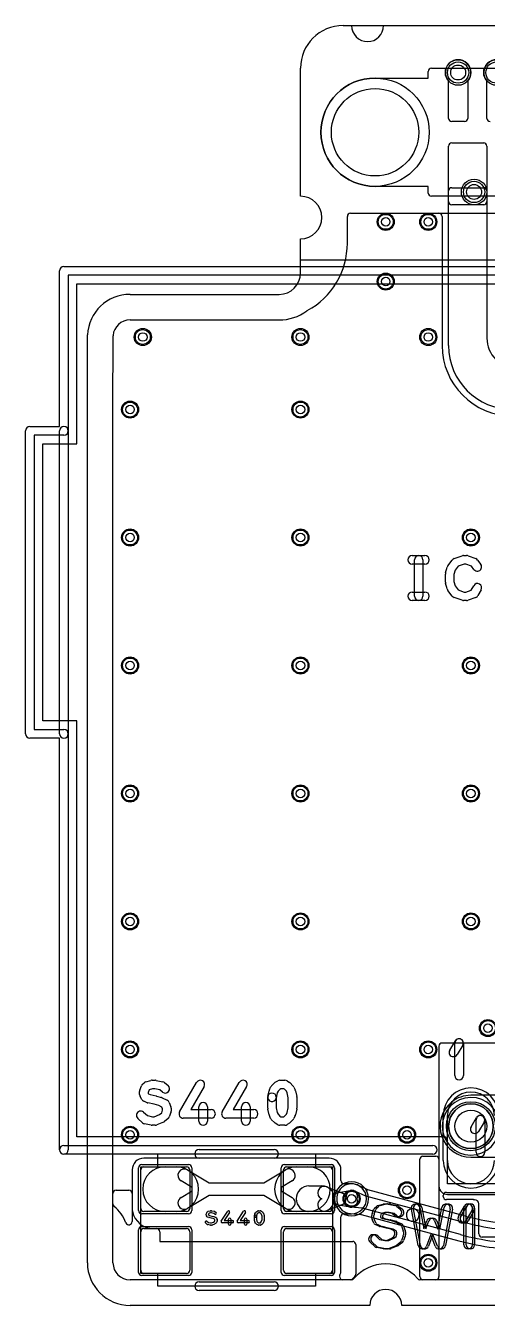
# Model space of a CAD drawing. Extents: x -1.5 to 30.7, y -0.5 to 30.
# Drawn here: x -1.45 to 9.39, y 0 to 30 of the extents above; entities that cross this region are included whole.
import ezdxf

# ---------------------------------------------------------------- set-up
doc = ezdxf.new("R2010")
doc.units = 0
for name, color, linetype in [('Hole', 1, 'CONTINUOUS'), ('L1', 3, 'CONTINUOUS'), ('L2', 3, 'CONTINUOUS'), ('L3', 3, 'CONTINUOUS'), ('L4', 3, 'CONTINUOUS'), ('MetalMask-A', 176, 'CONTINUOUS'), ('Outline', 7, 'CONTINUOUS'), ('PartsArea-A', 111, 'CONTINUOUS'), ('PartsArea-B', 111, 'CONTINUOUS'), ('PartsSilk-A', 221, 'CONTINUOUS'), ('Resist-A', 2, 'CONTINUOUS'), ('Resist-B', 2, 'CONTINUOUS'), ('Silk-A', 140, 'CONTINUOUS')]:
    doc.layers.add(name, color=color, linetype=linetype)

msp = doc.modelspace()

# ---------------------------------------------------------------- linework, layer by layer
at = {"layer": 'Hole'}
for centre, radius in [((8.7, 28.9), 0.175), ((6.75, 27.5), 1.025), ((9.075, 26.1), 0.175), ((7, 25.4), 0.1), ((8, 25.4), 0.1), ((7, 24), 0.1), ((1.3, 22.7), 0.1), ((5, 22.7), 0.1), ((8, 22.7), 0.1), ((1, 21), 0.1), ((5, 21), 0.1), ((1, 18), 0.1), ((5, 18), 0.1), ((9, 18), 0.1), ((1, 15), 0.1), ((5, 15), 0.1), ((9, 15), 0.1), ((1, 12), 0.1), ((5, 12), 0.1), ((9, 12), 0.1), ((1, 9), 0.1), ((5, 9), 0.1), ((9, 9), 0.1), ((9.4, 6.5), 0.1), ((1, 6), 0.1), ((5, 6), 0.1), ((8, 6), 0.1), ((9, 4.2), 0.375), ((1, 4), 0.1), ((5, 4), 0.1), ((7.5, 4), 0.1), ((7.5, 2.7), 0.1), ((6.2, 2.5), 0.1), ((8, 1), 0.1)]:
    msp.add_circle(centre, radius, dxfattribs=at)
at = {"layer": 'L1'}
for p, q in [((8.475, 27.825), (8.475, 28.70157)), ((8.925, 28.70157), (8.925, 27.825)), ((9.375, 27.825), (9.375, 28.70157)), ((8.85, 27.75), (8.55, 27.75)), ((8.475, 25.875), (8.475, 27.175)), ((8.55, 27.25), (9.3, 27.25)), ((9.375, 27.175), (9.375, 25.875)), ((8.475, 22.5), (8.475, 26.12503)), ((8.54997, 26.2), (9.30003, 26.2)), ((9.375, 26.12503), (9.375, 22.675)), ((9.3, 25.8), (8.55, 25.8)), ((6.1, 24.9), (6.1, 25.525)), ((6.175, 25.6), (8.24996, 25.6)), ((8.32496, 25.525), (8.32496, 22.5)), ((1, 23.1), (4.5, 23.1)), ((0.6, 20.99984), (0.60124, 22.72839)), ((0.6, 2.37929), (0.6, 20.99979)), ((8.24996, 6.075), (8.24996, 0.675)), ((21.675, 6.15004), (8.325, 6.15004)), ((8.45, 3.4), (8.45, 4.45)), ((5.675, 3.45004), (1.325, 3.45004)), ((7.8, 0.67497), (7.8, 3.42503)), ((7.87497, 3.5), (8.17499, 3.5)), ((8.24996, 3.42503), (8.24996, 2.8)), ((1.04996, 3.175), (1.04996, 1.96481)), ((1.25, 2.275), (1.25, 3.175)), ((1.325, 3.25), (2.325, 3.25)), ((1.825, 3.25), (2.08214, 3.25)), ((2.35, 3.17653), (2.85829, 2.875)), ((2.4, 3.175), (2.4, 2.275)), ((4.14171, 2.875), (4.65, 3.17653)), ((4.6, 2.275), (4.6, 3.175)), ((4.675, 3.25), (5.675, 3.25)), ((4.91786, 3.25), (5.175, 3.25)), ((5.75, 3.175), (5.75, 2.275)), ((5.95004, 2.92504), (5.95004, 3.175)), ((0.67497, 2.7), (0.97499, 2.7)), ((2.45489, 2.76549), (2.19694, 2.91851)), ((2.45489, 2.68451), (2.45489, 2.76549)), ((2.85829, 2.875), (4.14171, 2.875)), ((4.80306, 2.91851), (4.54511, 2.76549)), ((4.54511, 2.76549), (4.54511, 2.68451)), ((5.2, 2.8), (5.50001, 2.8)), ((5.60715, 2.78022), (5.97358, 2.64011)), ((6.2, 2.85004), (6.02504, 2.85004)), ((0.6, 1), (0.6, 2.62503)), ((1.04996, 2.62503), (1.04996, 2.275)), ((2.19694, 2.53149), (2.45489, 2.68451)), ((2.85829, 2.575), (2.35, 2.27347)), ((4.14171, 2.575), (2.85829, 2.575)), ((4.65, 2.27347), (4.14171, 2.575)), ((4.54511, 2.68451), (4.80306, 2.53149)), ((5.89323, 2.64759), (6.16428, 2.69678)), ((8.44996, 2.6), (21.55004, 2.6)), ((2.325, 2.2), (1.325, 2.2)), ((2.08214, 2.2), (1.825, 2.2)), ((5.675, 2.2), (4.675, 2.2)), ((5.175, 2.2), (4.91786, 2.2)), ((5.50001, 2.2), (5.2, 2.2)), ((5.97358, 2.35989), (5.60715, 2.21978)), ((6.16428, 2.30322), (5.89323, 2.35241)), ((6.02504, 2.14996), (6.2, 2.14996)), ((1.325, 1.8), (2.325, 1.8)), ((1.54996, 1.8), (1.62503, 1.8)), ((4.675, 1.8), (5.675, 1.8)), ((5.95004, 0.825), (5.95004, 2.07496)), ((1.25, 0.825), (1.25, 1.725)), ((1.7, 1.72503), (1.7, 1.5)), ((1.7, 1.5), (6.22503, 1.5)), ((2.4, 1.725), (2.4, 0.825)), ((4.6, 0.825), (4.6, 1.725)), ((5.75, 1.725), (5.75, 0.825)), ((6.3, 1.42503), (6.3, 0.73105)), ((6.16895, 0.6), (1, 0.6)), ((2.325, 0.75), (1.325, 0.75)), ((5.675, 0.75), (4.675, 0.75)), ((6.19571, 0.6), (5.99123, 0.6)), ((6.27804, 0.67804), (6.22196, 0.62196)), ((8.17496, 0.6), (7.80429, 0.6)), ((22.12503, 0.6), (7.87497, 0.6))]:
    msp.add_line(p, q, dxfattribs=at)
for centre, radius in [((8.7, 28.9), 0.3), ((9.6, 28.9), 0.3), ((9.075, 26.1), 0.3), ((7, 25.4), 0.2), ((8, 25.4), 0.2), ((7, 24), 0.2), ((1.3, 22.7), 0.2), ((5, 22.7), 0.2), ((8, 22.7), 0.2), ((1, 21), 0.2), ((5, 21), 0.2), ((1, 18), 0.2), ((5, 18), 0.2), ((9, 18), 0.2), ((1, 15), 0.2), ((5, 15), 0.2), ((9, 15), 0.2), ((1, 12), 0.2), ((5, 12), 0.2), ((9, 12), 0.2), ((1, 9), 0.2), ((5, 9), 0.2), ((9, 9), 0.2), ((9.4, 6.5), 0.2), ((1, 6), 0.2), ((5, 6), 0.2), ((8, 6), 0.2), ((9, 4.2), 0.525), ((1, 4), 0.2), ((5, 4), 0.2), ((7.5, 4), 0.2), ((6.2, 2.5), 0.2), ((7.5, 2.7), 0.2), ((8, 1), 0.2)]:
    msp.add_circle(centre, radius, dxfattribs=at)
for centre, radius, start, end in [((8.7, 28.9), 0.3, -41.409429, -138.590571), ((9.6, 28.9), 0.3, -41.409429, -138.590571), ((8.55, 27.825), 0.075, 180, -90), ((8.85, 27.825), 0.075, -90, 0), ((9.45, 27.825), 0.075, 180, -90), ((8.55, 27.175), 0.075, 90, 180), ((9.3, 27.175), 0.075, 0, 90), ((8.54997, 26.12503), 0.07497, 90, 180), ((9.30003, 26.12503), 0.07497, 0, 90), ((8.55, 25.875), 0.075, 180, -90), ((9.3, 25.875), 0.075, -90, 0), ((6.175, 25.525), 0.075, 90, 180), ((8.24996, 25.525), 0.075, 0, 90), ((4.3, 24.89999), 1.8, -61.483205, 0.000318), ((4.50001, 24.20001), 1.10001, -90.000521, -53.795054), ((5.19406, 23.25188), 0.075, 117.566062, 126.203733), ((1.00001, 22.7), 0.4, 90.001432, 174.9975), ((0.67624, 22.72834), 0.075, 174.997167, 179.961803), ((9.975, 22.5), 1.65004, 180, -90), ((9.975, 22.5), 1.5, 180, -90), ((10.075, 22.675), 0.7, 180, -90), ((0.675, 20.99979), 0.075, 179.961803, 180), ((8.325, 6.075), 0.07504, 90, 180), ((9, 4.45), 0.55, 0, 180), ((1.325, 3.175), 0.27504, 90, 180), ((5.675, 3.175), 0.27504, 0, 90), ((7.87497, 3.42503), 0.07497, 90, 180), ((8.17499, 3.42503), 0.07497, 0, 90), ((9, 3.4), 0.55, 180, 0), ((1.325, 3.175), 0.075, 90, 180), ((1.825, 2.725), 0.525, 90, -90), ((2.08214, 2.725), 0.525, -90, 90), ((2.27347, 3.04752), 0.15, 59.323165, -120.677584), ((2.325, 3.175), 0.075, 0, 90), ((4.91786, 2.725), 0.525, 90, -90), ((4.675, 3.175), 0.075, 90, 180), ((4.72653, 3.04752), 0.15, -59.323165, 120.677584), ((5.175, 2.725), 0.525, -90, 90), ((5.675, 3.175), 0.075, 0, 90), ((0.67497, 2.62503), 0.07497, 90, 180), ((0.97499, 2.62503), 0.07497, 0, 90), ((5.2, 2.5), 0.3, 90, -90), ((5.55358, 2.64011), 0.15, 69.076023, -110.925104), ((5.50001, 2.5), 0.3, -90, 90), ((6.02504, 2.92504), 0.075, 180, -90), ((6.2, 2.5), 0.35004, -90, 90), ((8.44996, 2.8), 0.2, 180, -90), ((2.27347, 2.40248), 0.15, 120.676835, -59.322416), ((4.72653, 2.40248), 0.15, -120.676835, 59.322416), ((5.55358, 2.35989), 0.15, 110.923977, -69.074896), ((5.92001, 2.5), 0.15, 100.284348, -100.284348), ((5.92001, 2.5), 0.15, -69.076023, 69.076023), ((6.19106, 2.54919), 0.15, -19.142775, 100.286057), ((6.19106, 2.45081), 0.15, -100.284348, 19.142775), ((0.675, 2.37928), 0.075, 179.992361, -130.002181), ((0, 1.575), 0.975, 21.792789, 49.994363), ((1.325, 2.275), 0.27504, 180, -165.522679), ((0.9861, 2.1875), 0.07497, 11.284452, 14.475546), ((1.54996, 2.3), 0.5, -168.71681, -90), ((1.325, 2.275), 0.075, 180, -90), ((2.325, 2.275), 0.075, -90, 0), ((4.675, 2.275), 0.075, 180, -90), ((5.675, 2.275), 0.075, -90, 0), ((6.02504, 2.07496), 0.075, 90, 180), ((0.97496, 1.96481), 0.075, -158.20994, 0), ((1.325, 1.725), 0.075, 90, 180), ((1.62503, 1.72503), 0.07497, 0, 90), ((2.325, 1.725), 0.075, 0, 90), ((4.675, 1.725), 0.075, 90, 180), ((5.675, 1.725), 0.075, 0, 90), ((6.22503, 1.42503), 0.07497, 0, 90), ((1, 1), 0.4, 180, -90), ((7, 0), 0.97501, 40.005259, 139.994741), ((1.325, 0.825), 0.075, 180, -90), ((2.325, 0.825), 0.075, -90, 0), ((4.675, 0.825), 0.075, 180, -90), ((5.675, 0.825), 0.075, -90, 0), ((5.99123, 0.675), 0.075, 174.237716, -90), ((5.99125, 0.67516), 0.075, 154.617124, 174.360858), ((5.675, 0.8252), 0.27504, -25.380857, -0.041664), ((6.16895, 0.67497), 0.07497, -90, -45), ((6.19571, 0.675), 0.075, -90, -40.002181), ((6.22503, 0.73105), 0.07497, -45, 0), ((7.80429, 0.675), 0.075, -139.997819, -90), ((7.87497, 0.67497), 0.07497, 180, -90), ((8.17496, 0.675), 0.075, -90, 0)]:
    msp.add_arc(centre, radius, start, end, dxfattribs=at)
at = {"layer": 'L2'}
for p, q in [((6.1, 24.9), (6.1, 25.525)), ((6.175, 25.6), (18.29996, 25.6)), ((1, 23.1), (4.5, 23.1)), ((0.6, 20.99984), (0.60124, 22.72839)), ((0.6, 1), (0.6, 20.99979)), ((6.19571, 0.6), (1, 0.6)), ((22.19571, 0.6), (7.80429, 0.6))]:
    msp.add_line(p, q, dxfattribs=at)
for centre in [(7, 25.4), (8, 25.4), (7, 24), (1.3, 22.7), (5, 22.7), (8, 22.7), (1, 21), (5, 21), (1, 18), (5, 18), (9, 18), (1, 15), (5, 15), (9, 15), (1, 12), (5, 12), (9, 12), (1, 9), (5, 9), (9, 9), (9.4, 6.5), (1, 6), (5, 6), (8, 6), (1, 4), (5, 4), (7.5, 4), (7.5, 2.7), (8, 1)]:
    msp.add_circle(centre, 0.2, dxfattribs=at)
for centre, radius, start, end in [((6.175, 25.525), 0.075, 90, 180), ((4.3, 24.89999), 1.8, -61.483205, 0.000318), ((4.50001, 24.20001), 1.10001, -90.000521, -53.795054), ((5.19406, 23.25188), 0.075, 117.566062, 126.203733), ((1.00001, 22.7), 0.4, 90.001432, 174.9975), ((0.67624, 22.72834), 0.075, 174.997167, 179.961803), ((0.675, 20.99979), 0.075, 179.961803, 180), ((9, 4.2), 0.67504, 0.59246, -0.59246), ((6.2, 2.5), 0.40004, 90, -90), ((6.2, 2.5), 0.40004, -90, 90), ((1, 1), 0.4, 180, -90), ((7, 0), 0.97501, 40.005259, 139.994741), ((6.19571, 0.675), 0.075, -90, -40.002181), ((7.80429, 0.675), 0.075, -139.997819, -90)]:
    msp.add_arc(centre, radius, start, end, dxfattribs=at)
at = {"layer": 'L3'}
for p, q in [((6.1, 24.9), (6.1, 25.525)), ((6.175, 25.6), (22.79755, 25.6)), ((1, 23.1), (4.5, 23.1)), ((0.6, 20.99984), (0.60124, 22.72839)), ((0.6, 1), (0.6, 20.99979)), ((6.19571, 0.6), (1, 0.6)), ((22.19571, 0.6), (7.80429, 0.6))]:
    msp.add_line(p, q, dxfattribs=at)
for centre in [(7, 25.4), (8, 25.4), (7, 24), (1.3, 22.7), (5, 22.7), (8, 22.7), (1, 21), (5, 21), (1, 18), (5, 18), (9, 18), (1, 15), (5, 15), (9, 15), (1, 12), (5, 12), (9, 12), (1, 9), (5, 9), (9, 9), (9.4, 6.5), (1, 6), (5, 6), (8, 6), (1, 4), (5, 4), (7.5, 4), (7.5, 2.7), (8, 1)]:
    msp.add_circle(centre, 0.2, dxfattribs=at)
for centre, radius, start, end in [((6.175, 25.525), 0.075, 90, 180), ((4.3, 24.89999), 1.8, -61.483205, 0.000318), ((4.50001, 24.20001), 1.10001, -90.000521, -53.795054), ((5.19406, 23.25188), 0.075, 117.566062, 126.203733), ((1.00001, 22.7), 0.4, 90.001432, 174.9975), ((0.67624, 22.72834), 0.075, 174.997167, 179.961803), ((0.675, 20.99979), 0.075, 179.961803, 180), ((9, 4.2), 0.67504, 0.59246, -0.59246), ((6.2, 2.5), 0.40004, 90, -90), ((6.2, 2.5), 0.40004, -90, 90), ((1, 1), 0.4, 180, -90), ((7, 0), 0.97501, 40.005259, 139.994741), ((6.19571, 0.675), 0.075, -90, -40.002181), ((7.80429, 0.675), 0.075, -139.997819, -90)]:
    msp.add_arc(centre, radius, start, end, dxfattribs=at)
at = {"layer": 'L4'}
for p, q in [((8.475, 27.825), (8.475, 28.70157)), ((8.925, 28.70157), (8.925, 27.825)), ((9.375, 27.825), (9.375, 28.70157)), ((8.85, 27.75), (8.55, 27.75)), ((8.475, 25.875), (8.475, 27.175)), ((8.55, 27.25), (9.3, 27.25)), ((9.375, 27.175), (9.375, 25.875)), ((9.3, 25.8), (8.55, 25.8)), ((6.1, 24.9), (6.1, 25.525)), ((6.175, 25.6), (17.17323, 25.6)), ((1, 23.1), (4.5, 23.1)), ((0.6, 20.99982), (0.60124, 22.72839)), ((0.6, 1), (0.6, 20.99976)), ((9.59996, 4.92504), (9, 4.92504)), ((9, 3.47496), (21, 3.47496)), ((6.5681, 2.71325), (6.34953, 2.81652)), ((8.87352, 2.09426), (6.58073, 2.70861)), ((6.28544, 2.68084), (6.52234, 2.56892)), ((6.52234, 2.56892), (7.67197, 2.26087)), ((6.17123, 2.15114), (6.41215, 2.13127)), ((6.44466, 2.27915), (6.18356, 2.30068)), ((6.42539, 2.12897), (8.71821, 1.51463)), ((7.59433, 1.97109), (6.44466, 2.27915)), ((7.67197, 2.26087), (8.8347, 1.94933)), ((8.75706, 1.65955), (7.59433, 1.97109)), ((6.19571, 0.6), (1, 0.6)), ((22.19571, 0.6), (7.80429, 0.6))]:
    msp.add_line(p, q, dxfattribs=at)
for centre, radius in [((8.7, 28.9), 0.3), ((9.6, 28.9), 0.3), ((9.075, 26.1), 0.3), ((7, 25.4), 0.2), ((8, 25.4), 0.2), ((7, 24), 0.2), ((1.3, 22.7), 0.2), ((5, 22.7), 0.2), ((8, 22.7), 0.2), ((1, 21), 0.2), ((5, 21), 0.2), ((1, 18), 0.2), ((5, 18), 0.2), ((9, 18), 0.2), ((1, 15), 0.2), ((5, 15), 0.2), ((9, 15), 0.2), ((1, 12), 0.2), ((5, 12), 0.2), ((9, 12), 0.2), ((1, 9), 0.2), ((5, 9), 0.2), ((9, 9), 0.2), ((9.4, 6.5), 0.2), ((1, 6), 0.2), ((5, 6), 0.2), ((8, 6), 0.2), ((9, 4.2), 0.525), ((1, 4), 0.2), ((5, 4), 0.2), ((7.5, 4), 0.2), ((6.2, 2.5), 0.2), ((7.5, 2.7), 0.2), ((8, 1), 0.2)]:
    msp.add_circle(centre, radius, dxfattribs=at)
for centre, radius, start, end in [((8.7, 28.9), 0.3, -41.409429, -138.590571), ((9.6, 28.9), 0.3, -41.409429, -138.590571), ((8.55, 27.825), 0.075, 180, -90), ((8.85, 27.825), 0.075, -90, 0), ((9.45, 27.825), 0.075, 180, -90), ((8.55, 27.175), 0.075, 90, 180), ((9.3, 27.175), 0.075, 0, 90), ((8.55, 25.875), 0.075, 180, -90), ((9.3, 25.875), 0.075, -90, 0), ((6.175, 25.525), 0.075, 90, 180), ((4.3, 24.89999), 1.8, -61.483205, 0.000318), ((1, 22.7), 0.4, 90, 174.9975), ((4.50001, 24.20001), 1.10001, -90.000521, -53.795054), ((5.19404, 23.25191), 0.07497, 117.563123, 126.204942), ((0.67624, 22.72834), 0.075, 174.997833, 179.961803), ((0.675, 20.99976), 0.075, 179.954163, 180), ((9, 4.2), 0.72504, 90, 128.58181), ((9, 4.2), 0.72504, 128.66277, -90), ((8.50065, 4.82503), 0.07497, -51.771087, -50.988073), ((6.19998, 2.50001), 0.35005, 66.262371, -95.674273), ((6.37107, 2.88907), 0.07497, -113.737463, -113.528732), ((6.22137, 2.54522), 0.30005, 64.864633, 66.473948), ((6.38156, 2.8843), 0.07497, -115.895116, -115.293464), ((6.60013, 2.78103), 0.07497, -115.293464, -104.996397), ((6.19589, 2.45017), 0.15, 145.852271, -94.7139), ((6.22136, 2.54521), 0.15, 64.711053, -175.855873), ((6.15796, 2.07707), 0.07498, 84.198169, 84.328187), ((6.19588, 2.4502), 0.30007, -95.803121, -94.711949), ((6.40599, 2.05655), 0.07497, 75.003603, 85.28713), ((7.63315, 2.11598), 0.15, 75.001165, -104.999422), ((7.63315, 2.11598), 0.15, -104.998835, 74.999679), ((10.34876, 7.6), 5.85, -104.999671, -90), ((10.34877, 7.6), 5.69996, -104.999917, -90), ((10.34877, 7.6), 6.30004, -104.999912, -90), ((10.34876, 7.6), 6.15, -104.999651, -90), ((1, 1), 0.4, 180, -90), ((7, 0), 0.975, 40.004809, 139.995191), ((6.19571, 0.675), 0.075, -90, -40.008032), ((7.80429, 0.675), 0.075, -139.991968, -90)]:
    msp.add_arc(centre, radius, start, end, dxfattribs=at)
at = {"layer": 'MetalMask-A'}
for p, q in [((8.45, 3.4), (8.45, 4.45)), ((1.25, 2.275), (1.25, 3.175)), ((1.325, 3.25), (2.325, 3.25)), ((2.4, 3.175), (2.4, 2.275)), ((4.6, 2.275), (4.6, 3.175)), ((4.675, 3.25), (5.675, 3.25)), ((5.75, 3.175), (5.75, 2.275)), ((2.325, 2.2), (1.325, 2.2)), ((5.675, 2.2), (4.675, 2.2)), ((1.325, 1.8), (2.325, 1.8)), ((4.675, 1.8), (5.675, 1.8)), ((1.25, 0.825), (1.25, 1.725)), ((2.4, 1.725), (2.4, 0.825)), ((4.6, 0.825), (4.6, 1.725)), ((5.75, 1.725), (5.75, 0.825)), ((2.325, 0.75), (1.325, 0.75)), ((5.675, 0.75), (4.675, 0.75))]:
    msp.add_line(p, q, dxfattribs=at)
for centre, radius, start, end in [((9, 4.45), 0.55, 0, 180), ((9, 3.4), 0.55, 180, 0), ((1.325, 3.175), 0.075, 90, 180), ((2.325, 3.175), 0.075, 0, 90), ((4.675, 3.175), 0.075, 90, 180), ((5.675, 3.175), 0.075, 0, 90), ((1.325, 2.275), 0.075, 180, -90), ((2.325, 2.275), 0.075, -90, 0), ((4.675, 2.275), 0.075, 180, -90), ((5.675, 2.275), 0.075, -90, 0), ((1.325, 1.725), 0.075, 90, 180), ((2.325, 1.725), 0.075, 0, 90), ((4.675, 1.725), 0.075, 90, 180), ((5.675, 1.725), 0.075, 0, 90), ((1.325, 0.825), 0.075, 180, -90), ((2.325, 0.825), 0.075, -90, 0), ((4.675, 0.825), 0.075, 180, -90), ((5.675, 0.825), 0.075, -90, 0)]:
    msp.add_arc(centre, radius, start, end, dxfattribs=at)
at = {"layer": 'Outline'}
for p, q in [((6, 30), (6.2, 30)), ((6.95, 30), (9.95, 30)), ((5, 26), (5, 29)), ((5, 24.2), (5, 25)), ((1, 23.7), (4.5, 23.7)), ((0, 21), (0.00125, 22.74994)), ((0, 1), (0, 21)), ((6.625, 0), (1, 0)), ((22.625, 0), (7.375, 0))]:
    msp.add_line(p, q, dxfattribs=at)
for centre, radius, start, end in [((6, 29), 1, 90, 180), ((6.575, 30), 0.375, 180, 0), ((5, 25.5), 0.5, -90, 90), ((4.5, 24.2), 0.5, -90, 0), ((1, 22.7), 1, 90, 177.137452), ((1, 1), 1, 180, -90), ((7, 0), 0.375, 0, 180)]:
    msp.add_arc(centre, radius, start, end, dxfattribs=at)
at = {"layer": 'PartsArea-A'}
for p, q in [((6, 30), (24, 30)), ((5, 26), (5, 29)), ((5, 24.5), (5, 25)), ((25, 24.5), (5, 24.5)), ((-0.25, 20.2), (-0.25, 23.95)), ((-0.25, 23.95), (30.25, 23.95)), ((-1.05, 13.7), (-1.05, 20.2)), ((-1.05, 20.2), (-0.25, 20.2)), ((-0.25, 13.7), (-1.05, 13.7)), ((-0.25, 3.95), (-0.25, 13.7)), ((8.4, 3.95), (-0.25, 3.95)), ((8.45, 2.85), (8.45, 3.85359)), ((1.65, 3.25), (1.65, 3.55)), ((1.65, 3.55), (5.35, 3.55)), ((5.35, 3.55), (5.35, 3.25)), ((1.25, 0.75), (1.25, 3.25)), ((1.25, 3.25), (1.65, 3.25)), ((5.35, 3.25), (5.75, 3.25)), ((5.75, 3.25), (5.75, 0.75)), ((21.55, 2.85), (8.45, 2.85)), ((1.65, 0.75), (1.25, 0.75)), ((1.65, 0.45), (1.65, 0.75)), ((5.75, 0.75), (5.35, 0.75)), ((5.35, 0.75), (5.35, 0.45)), ((5.35, 0.45), (1.65, 0.45))]:
    msp.add_line(p, q, dxfattribs=at)
for centre, radius, start, end in [((6, 29), 1, 90, 180), ((5, 25.5), 0.5, -90, 90), ((9, 4.2), 0.65, -157.380135, -147.795785)]:
    msp.add_arc(centre, radius, start, end, dxfattribs=at)
at = {"layer": 'PartsArea-B'}
for p, q in [((6, 30), (24, 30)), ((5, 26), (5, 29)), ((5, 24.5), (5, 25)), ((25, 24.5), (5, 24.5))]:
    msp.add_line(p, q, dxfattribs=at)
for centre, radius, start, end in [((6, 29), 1, 90, 180), ((5, 25.5), 0.5, -90, 90), ((9, 4.2), 0.525, 0, 180), ((9, 4.2), 0.525, 180, 0)]:
    msp.add_arc(centre, radius, start, end, dxfattribs=at)
at = {"layer": 'PartsSilk-A'}
for p, q in [((-0.55, 24.3516), (30.55, 24.3516)), ((-0.6516, 20.6016), (-0.6516, 24.25)), ((30.4484, 24.1484), (-0.4484, 24.1484)), ((-0.4484, 24.1484), (-0.4484, 20.5)), ((-1.4516, 13.4), (-1.4516, 20.5)), ((-1.35, 20.6016), (-0.6516, 20.6016)), ((-0.6516, 13.4), (-0.6516, 20.5)), ((-0.4484, 20.5), (-0.4484, 13.4)), ((-0.55, 20.3984), (-1.2484, 20.3984)), ((-1.2484, 20.3984), (-1.2484, 13.5016)), ((-1.2484, 13.5016), (-0.55, 13.5016)), ((-0.6516, 13.2984), (-1.35, 13.2984)), ((-0.6516, 3.65), (-0.6516, 13.2984)), ((-0.4484, 13.4), (-0.4484, 3.65)), ((9.00298, 4.18487), (9.13439, 4.40222)), ((9.11973, 3.58892), (9.11973, 4.34965)), ((9.30827, 4.29708), (9.17686, 4.07973)), ((9.32293, 4.34965), (9.32293, 3.58892)), ((-0.55, 3.7516), (8.1037, 3.7516)), ((2.61915, 3.6516), (4.38085, 3.6516)), ((8.1037, 3.5484), (-0.55, 3.5484)), ((4.38085, 3.4484), (2.61915, 3.4484)), ((2.79028, 2.11481), (2.79028, 2.13704)), ((2.7922, 2.14666), (2.80609, 2.17999)), ((2.80797, 2.07934), (2.79408, 2.10156)), ((2.81355, 2.18989), (2.82744, 2.201)), ((2.837, 2.20573), (2.88144, 2.21684)), ((2.84978, 2.15484), (2.84028, 2.13204)), ((2.84028, 2.13204), (2.84028, 2.12198)), ((2.84028, 2.12198), (2.84581, 2.11314)), ((2.84581, 2.11314), (2.86648, 2.10562)), ((2.85442, 2.15855), (2.84978, 2.15484)), ((2.89058, 2.16759), (2.85442, 2.15855)), ((2.86648, 2.10562), (2.92018, 2.09488)), ((2.8875, 2.21759), (2.91528, 2.21759)), ((2.91292, 2.16759), (2.89058, 2.16759)), ((2.96343, 2.15797), (2.91292, 2.16759)), ((2.91996, 2.21715), (2.97829, 2.20604)), ((2.98947, 2.13904), (2.96343, 2.15797)), ((2.98831, 2.2017), (3.01887, 2.17948)), ((3.14157, 1.97663), (3.29157, 2.20626)), ((3.33343, 2.17892), (3.20869, 1.98796)), ((3.51657, 1.97663), (3.66657, 2.20626)), ((3.70843, 2.17892), (3.58369, 1.98796)), ((3.91881, 2.09865), (3.92992, 2.1431)), ((3.93181, 2.14822), (3.94292, 2.17044)), ((3.94867, 2.17795), (3.97367, 2.20017)), ((3.97776, 2.12831), (3.96731, 2.08653)), ((3.98549, 2.14377), (3.97776, 2.12831)), ((3.9791, 2.20384), (4.00132, 2.21495)), ((4.00442, 2.1606), (3.98549, 2.14377)), ((4.0184, 2.16759), (4.00442, 2.1606)), ((4.0125, 2.21759), (4.05694, 2.21759)), ((4.0503, 2.16759), (4.0184, 2.16759)), ((4.06173, 2.16106), (4.0503, 2.16759)), ((4.08118, 2.14377), (4.06173, 2.16106)), ((4.06934, 2.2143), (4.08879, 2.20319)), ((4.08891, 2.12831), (4.08118, 2.14377)), ((4.09861, 2.08951), (4.08891, 2.12831)), ((4.093, 2.20017), (4.118, 2.17795)), ((4.12375, 2.17044), (4.13486, 2.14822)), ((4.13675, 2.1431), (4.14786, 2.09865)), ((6.72407, 2.04444), (6.72407, 2.11111)), ((6.7303, 2.14584), (6.76734, 2.24584)), ((6.79422, 2.28545), (6.83126, 2.31878)), ((6.87107, 2.3407), (6.98959, 2.37404)), ((6.94632, 2.15326), (6.92407, 2.09319)), ((6.94769, 2.1545), (6.94632, 2.15326)), ((7.03047, 2.17778), (6.94769, 2.1545)), ((7.01667, 2.37778), (7.09074, 2.37778)), ((7.08014, 2.17778), (7.03047, 2.17778)), ((7.2017, 2.15173), (7.08014, 2.17778)), ((7.1117, 2.37556), (7.26726, 2.34222)), ((7.26446, 2.10038), (7.2017, 2.15173)), ((7.30962, 2.32184), (7.3911, 2.25518)), ((7.81473, 1.40351), (7.65177, 2.25907)), ((7.84823, 2.29649), (7.94379, 1.79481)), ((8.27314, 1.78647), (8.37029, 2.29649)), ((8.56675, 2.25907), (8.40379, 1.40351)), ((8.75964, 2.08323), (8.90038, 2.32768)), ((8.88704, 1.42222), (8.88704, 2.27778)), ((9.0737, 2.22788), (8.93296, 1.98343)), ((9.08704, 2.27778), (9.08704, 1.42222)), ((2.81355, 1.899), (2.77188, 1.93233)), ((2.80312, 1.97137), (2.83994, 1.94192)), ((2.85118, 2.05799), (2.82063, 2.0691)), ((2.88282, 1.88285), (2.82449, 1.89396)), ((2.83994, 1.94192), (2.88986, 1.93241)), ((2.90979, 2.04597), (2.85482, 2.05697)), ((2.91528, 1.88241), (2.8875, 1.88241)), ((2.88986, 1.93241), (2.91068, 1.93241)), ((2.95184, 2.03546), (2.90979, 2.04597)), ((2.91068, 1.93241), (2.9616, 1.95181)), ((2.92134, 2.09462), (2.96578, 2.08351)), ((2.98251, 1.90627), (2.92418, 1.88405)), ((2.98505, 2.02162), (2.95184, 2.03546)), ((2.9616, 1.95181), (2.98379, 1.96794)), ((2.96934, 2.08234), (3.01379, 2.06382)), ((2.98379, 1.96794), (2.99306, 1.99019)), ((2.99306, 2.00241), (2.98505, 2.02162)), ((3.01887, 1.93163), (2.98831, 1.90941)), ((2.99306, 1.99019), (2.99306, 2.00241)), ((3.02725, 2.05036), (3.04114, 2.01703)), ((3.04114, 1.97558), (3.02725, 1.94224)), ((3.04306, 2.00741), (3.04306, 1.98519)), ((3.40694, 1.93796), (3.1625, 1.93796)), ((3.20869, 1.98796), (3.40694, 1.98796)), ((3.3125, 1.90741), (3.3125, 2.01852)), ((3.3625, 2.01852), (3.3625, 1.90741)), ((3.78194, 1.93796), (3.5375, 1.93796)), ((3.58369, 1.98796), (3.78194, 1.98796)), ((3.6875, 1.90741), (3.6875, 2.01852)), ((3.7375, 2.01852), (3.7375, 1.90741)), ((3.91806, 2.00741), (3.91806, 2.09259)), ((3.92992, 1.9569), (3.91881, 2.00135)), ((3.94292, 1.92956), (3.93181, 1.95178)), ((3.97367, 1.89983), (3.94867, 1.92205)), ((3.96806, 2.09259), (3.96806, 2.01049)), ((3.96806, 2.01049), (3.97776, 1.97169)), ((3.97776, 1.97169), (3.98549, 1.95623)), ((4.00132, 1.88505), (3.9791, 1.89616)), ((3.98549, 1.95623), (4.00442, 1.9394)), ((4.00442, 1.9394), (4.0184, 1.93241)), ((4.05694, 1.88241), (4.0125, 1.88241)), ((4.0184, 1.93241), (4.0503, 1.93241)), ((4.0503, 1.93241), (4.06173, 1.93894)), ((4.06173, 1.93894), (4.08118, 1.95623)), ((4.08879, 1.89681), (4.06934, 1.8857)), ((4.08118, 1.95623), (4.08891, 1.97169)), ((4.08891, 1.97169), (4.09861, 2.01049)), ((4.118, 1.92205), (4.093, 1.89983)), ((4.09861, 2.01049), (4.09861, 2.08951)), ((4.13486, 1.95178), (4.12375, 1.92956)), ((4.14786, 2.00135), (4.13675, 1.9569)), ((4.14861, 2.09259), (4.14861, 2.00741)), ((6.7737, 1.92921), (6.73666, 1.99587)), ((6.90472, 1.85189), (6.82324, 1.88523)), ((7.06621, 1.81413), (6.92064, 1.84688)), ((6.92407, 2.09319), (6.92407, 2.07036)), ((6.92407, 2.07036), (6.93147, 2.05704)), ((6.93147, 2.05704), (6.97271, 2.04016)), ((6.97271, 2.04016), (7.11269, 2.00867)), ((7.17427, 1.78374), (7.06621, 1.81413)), ((7.11781, 2.00738), (7.23633, 1.97405)), ((7.25171, 1.96832), (7.37023, 1.91276)), ((7.42156, 1.85695), (7.45859, 1.75695)), ((7.94379, 1.79481), (8.01174, 1.97904)), ((8.19895, 1.9802), (8.27314, 1.78647)), ((6.8169, 1.62989), (6.90817, 1.54775)), ((6.90817, 1.54775), (7.02727, 1.52222)), ((7.02727, 1.52222), (7.07021, 1.52222)), ((7.07021, 1.52222), (7.19391, 1.57524)), ((7.24823, 1.74907), (7.17427, 1.78374)), ((7.19391, 1.57524), (7.24343, 1.61575)), ((7.24343, 1.61575), (7.26481, 1.67348)), ((7.26481, 1.7043), (7.24823, 1.74907)), ((7.26481, 1.67348), (7.26481, 1.7043)), ((7.45859, 1.62083), (7.42156, 1.52083)), ((7.46481, 1.72222), (7.46481, 1.65556)), ((8.10732, 1.66023), (8.00678, 1.38762)), ((8.21217, 1.38646), (8.10732, 1.66023)), ((6.79421, 1.38123), (6.6831, 1.48123)), ((6.99571, 1.32444), (6.84015, 1.35778)), ((7.09074, 1.32222), (7.01667, 1.32222)), ((7.28569, 1.39698), (7.13013, 1.33031)), ((7.39111, 1.47817), (7.30963, 1.4115)), ((2.61915, 0.5516), (4.38085, 0.5516)), ((4.38085, 0.3484), (2.61915, 0.3484))]:
    msp.add_line(p, q, dxfattribs=at)
for centre, radius, start, end in [((-0.55, 24.25), 0.1016, 90, 180), ((-1.35, 20.5), 0.1016, 90, 180), ((-0.55, 20.5), 0.1016, 0, 180), ((-0.55, 20.5), 0.1016, -90, 0), ((-0.55, 13.4), 0.1016, 0, 90), ((-1.35, 13.4), 0.1016, 180, -90), ((-0.55, 13.4), 0.1016, 180, 0), ((9.22133, 4.34965), 0.1016, 0, 180), ((9.22133, 4.34965), 0.1016, -31.16009, 148.842805), ((9.08992, 4.1323), 0.1016, 148.83991, -31.157195), ((-0.55, 3.65), 0.1016, 90, -90), ((-0.55, 3.65), 0.1016, 180, 0), ((2.61915, 3.55), 0.1016, 90, -90), ((4.38085, 3.55), 0.1016, -90, 90), ((8.1037, 3.65), 0.1016, -90, 90), ((9.22133, 3.58892), 0.1016, 180, 0), ((2.81528, 2.13704), 0.025, 157.373085, 180), ((2.81528, 2.11481), 0.025, 180, -147.994617), ((2.82917, 2.17037), 0.025, 128.666967, 157.373085), ((2.84306, 2.18148), 0.025, 104.030684, 128.666967), ((2.8875, 2.19259), 0.025, 90, 104.030684), ((2.91528, 2.19259), 0.025, 79.211414, 90), ((2.97361, 2.18148), 0.025, 53.982737, 79.211414), ((3.00417, 2.15926), 0.025, -126.017263, 53.979316), ((3.3125, 2.19259), 0.025, -33.149737, 146.846436), ((3.6875, 2.19259), 0.025, -33.149737, 146.846436), ((3.94306, 2.09259), 0.025, 0, 180), ((3.95417, 2.13704), 0.025, 153.434949, 165.969316), ((3.96528, 2.15926), 0.025, 131.627831, 153.434949), ((3.99028, 2.18148), 0.025, 116.565051, 131.62783), ((4.0125, 2.19259), 0.025, 90, 116.565051), ((4.05694, 2.19259), 0.025, 60.266489, 90), ((4.07639, 2.18148), 0.025, 48.372169, 60.266489), ((4.10139, 2.15926), 0.025, 26.565051, 48.37217), ((4.1125, 2.13704), 0.025, 14.030684, 26.565051), ((6.82407, 2.11111), 0.1, 159.676664, 180), ((6.86111, 2.21111), 0.1, 131.980399, 159.676664), ((6.89815, 2.24444), 0.1, 105.71243, 131.980399), ((7.01667, 2.27778), 0.1, 90, 105.71243), ((7.09074, 2.27778), 0.1, 77.901241, 90), ((7.32778, 2.17778), 0.1, -129.286182, 50.712891), ((7.2463, 2.24444), 0.1, 50.713818, 77.901241), ((7.75, 2.27778), 0.1, 10.78403, -169.215948), ((8.46852, 2.27778), 0.1, -10.78403, 169.215948), ((8.98704, 2.27778), 0.1, 0, 180), ((8.98704, 2.27778), 0.1, -29.933919, 150.069182), ((2.7875, 1.95185), 0.025, 51.333033, -128.654777), ((2.82917, 2.09259), 0.025, -147.994617, -109.97919), ((2.82917, 1.91852), 0.025, -128.666967, -100.783847), ((2.85972, 2.08148), 0.025, -109.97919, -101.305437), ((2.8875, 1.90741), 0.025, -100.788586, -90), ((2.91528, 1.90741), 0.025, -90, -69.146359), ((2.91528, 2.07037), 0.025, 75.969316, 78.692051), ((2.95972, 2.05926), 0.025, 67.373085, 75.963757), ((2.97361, 1.92963), 0.025, -69.143502, -53.979316), ((3.00417, 2.04074), 0.025, 22.626915, 67.38105), ((3.00417, 1.95185), 0.025, -53.982737, -22.617424), ((3.01806, 2.00741), 0.025, 0, 22.623527), ((3.01806, 1.98519), 0.025, -22.605762, 0), ((3.1625, 1.96296), 0.025, 146.850263, -90), ((3.3375, 2.01852), 0.025, 0, 180), ((3.3375, 1.90741), 0.025, 180, 0), ((3.40694, 1.96296), 0.025, -90, 90), ((3.5375, 1.96296), 0.025, 146.850263, -90), ((3.7125, 2.01852), 0.025, 0, 180), ((3.7125, 1.90741), 0.025, 180, 0), ((3.78194, 1.96296), 0.025, -90, 90), ((3.94306, 2.09259), 0.025, 165.969316, -14.03321), ((3.94306, 2.00741), 0.025, 180, -165.969316), ((3.95417, 1.96296), 0.025, -165.969316, -153.434949), ((3.96528, 1.94074), 0.025, -153.434949, -131.62783), ((3.99028, 1.91852), 0.025, -131.627831, -116.565051), ((4.0125, 1.90741), 0.025, -116.565051, -90), ((4.05694, 1.90741), 0.025, -90, -60.266489), ((4.07639, 1.91852), 0.025, -60.266489, -48.37217), ((4.10139, 1.94074), 0.025, -48.372169, -26.565051), ((4.1125, 1.96296), 0.025, -26.565051, -14.030684), ((4.12361, 2.09259), 0.025, 0, 14.030684), ((4.12361, 2.00741), 0.025, -14.030684, 0), ((6.82407, 2.04444), 0.1, 180, -150.940944), ((6.86111, 1.97778), 0.1, -150.940944, -112.253604), ((6.94259, 1.94444), 0.1, -112.253604, -102.679824), ((7.09074, 1.91111), 0.1, 74.294637, 77.320997), ((7.20926, 1.87778), 0.1, 64.880301, 74.293042), ((7.32778, 1.82222), 0.1, 20.321346, 64.883679), ((8.10556, 1.94444), 0.1, 20.952362, 159.755517), ((8.8463, 2.03333), 0.1, 150.066081, -29.930818), ((6.75, 1.55556), 0.1, 48.01151, -131.987497), ((7.32778, 1.55556), 0.1, -50.705756, -20.319591), ((7.36481, 1.72222), 0.1, 0, 20.319591), ((7.36481, 1.65556), 0.1, -20.321346, 0), ((6.86111, 1.45556), 0.1, -131.98849, -102.096769), ((7.01667, 1.42222), 0.1, -102.098759, -90), ((7.09074, 1.42222), 0.1, -90, -66.800965), ((7.2463, 1.48889), 0.1, -66.801409, -50.708679), ((7.91296, 1.42222), 0.1, -169.21597, -20.243536), ((8.30556, 1.42222), 0.1, -159.047638, -10.78403), ((8.98704, 1.42222), 0.1, 180, 0), ((2.61915, 0.45), 0.1016, 90, -90), ((4.38085, 0.45), 0.1016, -90, 90)]:
    msp.add_arc(centre, radius, start, end, dxfattribs=at)
at = {"layer": 'Resist-A'}
for p, q in [((8, 28.77), (8, 28.925)), ((8.075, 29), (21.925, 29)), ((6.75, 28.77), (8, 28.77)), ((8, 26.23), (6.75, 26.23)), ((8, 26.075), (8, 26.23)), ((21.925, 26), (8.075, 26)), ((8.35, 3.4), (8.35, 4.45)), ((1.275, 3.3), (2.375, 3.3)), ((4.625, 3.3), (5.725, 3.3)), ((1.2, 2.225), (1.2, 3.225)), ((2.45, 3.225), (2.45, 2.225)), ((4.55, 2.225), (4.55, 3.225)), ((5.8, 3.225), (5.8, 2.225)), ((2.375, 2.15), (1.275, 2.15)), ((5.725, 2.15), (4.625, 2.15)), ((1.275, 1.85), (2.375, 1.85)), ((4.625, 1.85), (5.725, 1.85)), ((1.2, 0.775), (1.2, 1.775)), ((2.45, 1.775), (2.45, 0.775)), ((4.55, 0.775), (4.55, 1.775)), ((5.8, 1.775), (5.8, 0.775)), ((2.375, 0.7), (1.275, 0.7)), ((5.725, 0.7), (4.625, 0.7))]:
    msp.add_line(p, q, dxfattribs=at)
for centre, radius in [((8.7, 28.9), 0.25), ((9.6, 28.9), 0.25), ((6.75, 27.5), 1.27), ((9.075, 26.1), 0.25), ((7, 25.4), 0.175), ((8, 25.4), 0.175), ((7, 24), 0.175), ((1.3, 22.7), 0.175), ((5, 22.7), 0.175), ((8, 22.7), 0.175), ((1, 21), 0.175), ((5, 21), 0.175), ((1, 18), 0.175), ((5, 18), 0.175), ((9, 18), 0.175), ((1, 15), 0.175), ((5, 15), 0.175), ((9, 15), 0.175), ((1, 12), 0.175), ((5, 12), 0.175), ((9, 12), 0.175), ((1, 9), 0.175), ((5, 9), 0.175), ((9, 9), 0.175), ((9.4, 6.5), 0.175), ((1, 6), 0.175), ((5, 6), 0.175), ((8, 6), 0.175), ((9, 4.2), 0.575), ((1, 4), 0.175), ((5, 4), 0.175), ((7.5, 4), 0.175), ((7.5, 2.7), 0.175), ((6.2, 2.5), 0.175), ((8, 1), 0.175)]:
    msp.add_circle(centre, radius, dxfattribs=at)
for centre, radius, start, end in [((8.075, 28.925), 0.075, 90, 180), ((6.75, 27.5), 1.27, 90, -90), ((8.075, 26.075), 0.075, 180, -90), ((9, 4.45), 0.65, 0, 180), ((1.275, 3.225), 0.075, 90, 180), ((2.375, 3.225), 0.075, 0, 90), ((4.625, 3.225), 0.075, 90, 180), ((5.725, 3.225), 0.075, 0, 90), ((9, 3.4), 0.65, 180, 0), ((1.275, 2.225), 0.075, 180, -90), ((2.375, 2.225), 0.075, -90, 0), ((4.625, 2.225), 0.075, 180, -90), ((5.725, 2.225), 0.075, -90, 0), ((1.275, 1.775), 0.075, 90, 180), ((2.375, 1.775), 0.075, 0, 90), ((4.625, 1.775), 0.075, 90, 180), ((5.725, 1.775), 0.075, 0, 90), ((1.275, 0.775), 0.075, 180, -90), ((2.375, 0.775), 0.075, -90, 0), ((4.625, 0.775), 0.075, 180, -90), ((5.725, 0.775), 0.075, -90, 0)]:
    msp.add_arc(centre, radius, start, end, dxfattribs=at)
at = {"layer": 'Resist-B'}
for p, q in [((8, 28.77), (8, 28.925)), ((8.075, 29), (21.925, 29)), ((6.75, 28.77), (8, 28.77)), ((8, 26.23), (6.75, 26.23)), ((8, 26.075), (8, 26.23)), ((21.925, 26), (8.075, 26))]:
    msp.add_line(p, q, dxfattribs=at)
for centre, radius in [((8.7, 28.9), 0.25), ((9.6, 28.9), 0.25), ((6.75, 27.5), 1.27), ((9.075, 26.1), 0.25), ((7, 25.4), 0.175), ((8, 25.4), 0.175), ((7, 24), 0.175), ((1.3, 22.7), 0.175), ((5, 22.7), 0.175), ((8, 22.7), 0.175), ((1, 21), 0.175), ((5, 21), 0.175), ((1, 18), 0.175), ((5, 18), 0.175), ((9, 18), 0.175), ((1, 15), 0.175), ((5, 15), 0.175), ((9, 15), 0.175), ((1, 12), 0.175), ((5, 12), 0.175), ((9, 12), 0.175), ((1, 9), 0.175), ((5, 9), 0.175), ((9, 9), 0.175), ((9.4, 6.5), 0.175), ((1, 6), 0.175), ((5, 6), 0.175), ((8, 6), 0.175), ((1, 4), 0.175), ((5, 4), 0.175), ((7.5, 4), 0.175), ((7.5, 2.7), 0.175), ((6.2, 2.5), 0.175), ((8, 1), 0.175)]:
    msp.add_circle(centre, radius, dxfattribs=at)
for centre, radius, start, end in [((8.075, 28.925), 0.075, 90, 180), ((6.75, 27.5), 1.27, 90, -90), ((8.075, 26.075), 0.075, 180, -90)]:
    msp.add_arc(centre, radius, start, end, dxfattribs=at)
at = {"layer": 'Silk-A'}
for p, q in [((7.61852, 17.57778), (7.92222, 17.57778)), ((7.67407, 16.62222), (7.67407, 17.47778)), ((7.87407, 17.47778), (7.87407, 16.62222)), ((8.4581, 17.33917), (8.5618, 17.4725)), ((8.60687, 17.5052), (8.79206, 17.57187)), ((8.82593, 17.57778), (8.9, 17.57778)), ((8.93511, 17.57141), (9.11289, 17.50474)), ((9.15814, 17.47063), (9.23221, 17.37063)), ((7.92222, 17.37778), (7.61852, 17.37778)), ((8.4, 16.95556), (8.4, 17.14444)), ((8.40365, 17.17121), (8.44069, 17.30455)), ((8.6281, 17.23198), (8.6, 17.13081)), ((8.6, 17.13081), (8.6, 16.96919)), ((8.70188, 17.32684), (8.6281, 17.23198)), ((8.84338, 17.37778), (8.70188, 17.32684)), ((8.88187, 17.37778), (8.84338, 17.37778)), ((9.01501, 17.32785), (8.88187, 17.37778)), ((9.07149, 17.25159), (9.01501, 17.32785)), ((8.44069, 16.79545), (8.40365, 16.92879)), ((8.6, 16.96919), (8.6281, 16.86802)), ((8.6281, 16.86802), (8.70188, 16.77316)), ((9.00823, 16.76961), (9.06443, 16.87078)), ((7.61852, 16.72222), (7.92222, 16.72222)), ((7.92222, 16.52222), (7.61852, 16.52222)), ((8.5618, 16.6275), (8.4581, 16.76083)), ((8.79206, 16.52813), (8.60687, 16.5948)), ((8.70188, 16.77316), (8.84338, 16.72222)), ((8.9, 16.52222), (8.82593, 16.52222)), ((8.84338, 16.72222), (8.88187, 16.72222)), ((8.88187, 16.72222), (9.00823, 16.76961)), ((9.11289, 16.59526), (8.93511, 16.52859)), ((9.23927, 16.77366), (9.1652, 16.64033)), ((8.50298, 5.98487), (8.63439, 6.20222)), ((8.61973, 5.38892), (8.61973, 6.14965)), ((8.80827, 6.09708), (8.67686, 5.87973)), ((8.82293, 6.14965), (8.82293, 5.38892)), ((1.2303, 5.04584), (1.26734, 5.14584)), ((1.29422, 5.18545), (1.33126, 5.21878)), ((1.37107, 5.2407), (1.48959, 5.27404)), ((1.51667, 5.27778), (1.59074, 5.27778)), ((1.6117, 5.27556), (1.76726, 5.24222)), ((1.80962, 5.22184), (1.8911, 5.15518)), ((2.16352, 4.5391), (2.56352, 5.22799)), ((2.73648, 5.12757), (2.4237, 4.58889)), ((3.16352, 4.5391), (3.56352, 5.22799)), ((3.73648, 5.12757), (3.4237, 4.58889)), ((4.26973, 5.05172), (4.29936, 5.11839)), ((4.32003, 5.1485), (4.3867, 5.21516)), ((4.40838, 5.23159), (4.46764, 5.26493)), ((4.51667, 5.27778), (4.63519, 5.27778)), ((4.68927, 5.26189), (4.74112, 5.22855)), ((4.75775, 5.21515), (4.82441, 5.14849)), ((4.84508, 5.11839), (4.87471, 5.05172)), ((1.22407, 4.94444), (1.22407, 5.01111)), ((1.2737, 4.82921), (1.23666, 4.89587)), ((1.44632, 5.05326), (1.42407, 4.99319)), ((1.42407, 4.99319), (1.42407, 4.97036)), ((1.42407, 4.97036), (1.43147, 4.95704)), ((1.43147, 4.95704), (1.47271, 4.94016)), ((1.44769, 5.0545), (1.44632, 5.05326)), ((1.53047, 5.07778), (1.44769, 5.0545)), ((1.47271, 4.94016), (1.61269, 4.90867)), ((1.58014, 5.07778), (1.53047, 5.07778)), ((1.7017, 5.05173), (1.58014, 5.07778)), ((1.61781, 4.90738), (1.73633, 4.87405)), ((1.76446, 5.00038), (1.7017, 5.05173)), ((1.75171, 4.86832), (1.87023, 4.81276)), ((4.23148, 4.62222), (4.23148, 4.87778)), ((4.23386, 4.89947), (4.26349, 5.0328)), ((4.45656, 4.97964), (4.4291, 4.85609)), ((4.43148, 4.87778), (4.43148, 4.6332)), ((4.47458, 5.0202), (4.45656, 4.97964)), ((4.51841, 5.06402), (4.47458, 5.0202)), ((4.54287, 5.07778), (4.51841, 5.06402)), ((4.60581, 5.07778), (4.54287, 5.07778)), ((4.62392, 5.06614), (4.60581, 5.07778)), ((4.66986, 5.0202), (4.62392, 5.06614)), ((4.68788, 4.97964), (4.66986, 5.0202)), ((4.71296, 4.8668), (4.68788, 4.97964)), ((4.71296, 4.6332), (4.71296, 4.8668)), ((4.88095, 5.0328), (4.91058, 4.89947)), ((4.91296, 4.87778), (4.91296, 4.62222)), ((1.3169, 4.52989), (1.40817, 4.44775)), ((1.40472, 4.75189), (1.32324, 4.78523)), ((1.56621, 4.71413), (1.42064, 4.74688)), ((1.67427, 4.68374), (1.56621, 4.71413)), ((1.74823, 4.64907), (1.67427, 4.68374)), ((1.69391, 4.47524), (1.74343, 4.51575)), ((1.74343, 4.51575), (1.76481, 4.57348)), ((1.76481, 4.6043), (1.74823, 4.64907)), ((1.76481, 4.57348), (1.76481, 4.6043)), ((1.92156, 4.75695), (1.95859, 4.65695)), ((1.95859, 4.52083), (1.92156, 4.42083)), ((1.96481, 4.62222), (1.96481, 4.55556)), ((2.4237, 4.58889), (2.90185, 4.58889)), ((2.61667, 4.32222), (2.61667, 4.65556)), ((2.81667, 4.65556), (2.81667, 4.32222)), ((3.4237, 4.58889), (3.90185, 4.58889)), ((3.61667, 4.32222), (3.61667, 4.65556)), ((3.81667, 4.65556), (3.81667, 4.32222)), ((4.26349, 4.4672), (4.23386, 4.60053)), ((4.43148, 4.6332), (4.45656, 4.52036)), ((4.45656, 4.52036), (4.47458, 4.4798)), ((4.66986, 4.4798), (4.68788, 4.52036)), ((4.68788, 4.52036), (4.71296, 4.6332)), ((4.91058, 4.60053), (4.88095, 4.4672)), ((1.29421, 4.28123), (1.1831, 4.38123)), ((1.49571, 4.22444), (1.34015, 4.25778)), ((1.40817, 4.44775), (1.52727, 4.42222)), ((1.59074, 4.22222), (1.51667, 4.22222)), ((1.52727, 4.42222), (1.57021, 4.42222)), ((1.57021, 4.42222), (1.69391, 4.47524)), ((1.78569, 4.29698), (1.63013, 4.23031)), ((1.89111, 4.37817), (1.80963, 4.3115)), ((2.90185, 4.38889), (2.25, 4.38889)), ((3.90185, 4.38889), (3.25, 4.38889)), ((4.29936, 4.38161), (4.26973, 4.44828)), ((4.3867, 4.28484), (4.32003, 4.3515)), ((4.46764, 4.23507), (4.40838, 4.26841)), ((4.47458, 4.4798), (4.51841, 4.43598)), ((4.63519, 4.22222), (4.51667, 4.22222)), ((4.51841, 4.43598), (4.54287, 4.42222)), ((4.54287, 4.42222), (4.60581, 4.42222)), ((4.60581, 4.42222), (4.62392, 4.43386)), ((4.62392, 4.43386), (4.66986, 4.4798)), ((4.74112, 4.27145), (4.68927, 4.23811)), ((4.82441, 4.35151), (4.75775, 4.28485)), ((4.87471, 4.44828), (4.84508, 4.38161)), ((2.61915, 3.6516), (4.38085, 3.6516)), ((4.38085, 3.4484), (2.61915, 3.4484)), ((8.35, 2.5549), (8.35, 2.575)), ((8.425, 2.65), (21.575, 2.65)), ((9.05727, 2.4799), (8.425, 2.4799)), ((9.08704, 2.47778), (9.075, 2.47778)), ((6.67407, 2.04444), (6.67407, 2.11111)), ((6.6803, 2.14584), (6.71734, 2.24584)), ((6.74422, 2.28545), (6.78126, 2.31878)), ((6.82107, 2.3407), (6.93959, 2.37404)), ((6.89632, 2.15326), (6.87407, 2.09319)), ((6.89769, 2.1545), (6.89632, 2.15326)), ((6.98047, 2.17778), (6.89769, 2.1545)), ((6.96667, 2.37778), (7.04074, 2.37778)), ((7.03014, 2.17778), (6.98047, 2.17778)), ((7.1517, 2.15173), (7.03014, 2.17778)), ((7.0617, 2.37556), (7.21726, 2.34222)), ((7.21446, 2.10038), (7.1517, 2.15173)), ((7.25962, 2.32184), (7.3411, 2.25518)), ((7.76473, 1.40351), (7.60177, 2.25907)), ((7.79823, 2.29649), (7.89379, 1.79481)), ((8.22314, 1.78647), (8.32029, 2.29649)), ((8.51675, 2.25907), (8.35379, 1.40351)), ((8.70964, 2.08323), (8.85038, 2.32768)), ((8.83704, 1.42222), (8.83704, 2.27778)), ((9.0237, 2.22788), (8.88296, 1.98343)), ((9.03704, 2.27778), (9.03704, 1.42222)), ((9.18704, 1.675), (9.18704, 2.37778)), ((6.7237, 1.92921), (6.68666, 1.99587)), ((6.85472, 1.85189), (6.77324, 1.88523)), ((7.01621, 1.81413), (6.87064, 1.84688)), ((6.87407, 2.09319), (6.87407, 2.07036)), ((6.87407, 2.07036), (6.88147, 2.05704)), ((6.88147, 2.05704), (6.92271, 2.04016)), ((6.92271, 2.04016), (7.06269, 2.00867)), ((7.12427, 1.78374), (7.01621, 1.81413)), ((7.06781, 2.00738), (7.18633, 1.97405)), ((7.20171, 1.96832), (7.32023, 1.91276)), ((7.37156, 1.85695), (7.40859, 1.75695)), ((7.89379, 1.79481), (7.96174, 1.97904)), ((8.14895, 1.9802), (8.22314, 1.78647)), ((6.7669, 1.62989), (6.85817, 1.54775)), ((6.85817, 1.54775), (6.97727, 1.52222)), ((6.97727, 1.52222), (7.02021, 1.52222)), ((7.02021, 1.52222), (7.14391, 1.57524)), ((7.19823, 1.74907), (7.12427, 1.78374)), ((7.14391, 1.57524), (7.19343, 1.61575)), ((7.19343, 1.61575), (7.21481, 1.67348)), ((7.21481, 1.7043), (7.19823, 1.74907)), ((7.21481, 1.67348), (7.21481, 1.7043)), ((7.40859, 1.62083), (7.37156, 1.52083)), ((7.41481, 1.72222), (7.41481, 1.65556)), ((8.05732, 1.66023), (7.95678, 1.38762)), ((8.16217, 1.38646), (8.05732, 1.66023)), ((20.525, 1.6), (9.26204, 1.6)), ((6.74421, 1.38123), (6.6331, 1.48123)), ((6.94571, 1.32444), (6.79015, 1.35778)), ((7.04074, 1.32222), (6.96667, 1.32222)), ((7.23569, 1.39698), (7.08013, 1.33031)), ((7.34111, 1.47817), (7.25963, 1.4115)), ((2.61915, 0.5516), (4.38085, 0.5516)), ((4.38085, 0.3484), (2.61915, 0.3484))]:
    msp.add_line(p, q, dxfattribs=at)
for centre, radius, start, end in [((7.61852, 17.47778), 0.1, 90, -90), ((7.77407, 17.47778), 0.1, 0, 180), ((7.92222, 17.47778), 0.1, -90, 90), ((8.64074, 17.41111), 0.1, 109.797583, 142.128534), ((8.82593, 17.47778), 0.1, 90, 109.797583), ((8.9, 17.47778), 0.1, 69.444625, 90), ((9.07778, 17.41111), 0.1, 36.526127, 69.444625), ((8.5, 17.14444), 0.1, 164.472515, 180), ((8.53704, 17.27778), 0.1, 142.128534, 164.472515), ((9.15185, 17.31111), 0.1, -143.473873, 36.527348), ((8.5, 16.95556), 0.1, 180, -164.472515), ((9.15185, 16.82222), 0.1, -29.051265, 150.946126), ((7.61852, 16.62222), 0.1, 90, -90), ((7.77407, 16.62222), 0.1, 180, 0), ((7.92222, 16.62222), 0.1, -90, 90), ((8.53704, 16.82222), 0.1, -164.472515, -142.128534), ((8.64074, 16.68889), 0.1, -142.128534, -109.797583), ((8.82593, 16.62222), 0.1, -109.797583, -90), ((8.9, 16.62222), 0.1, -90, -69.444625), ((9.07778, 16.68889), 0.1, -69.444625, -29.051265), ((8.72133, 6.14965), 0.1016, 0, 180), ((8.72133, 6.14965), 0.1016, -31.16009, 148.842805), ((8.58992, 5.9323), 0.1016, 148.83991, -31.157195), ((1.36111, 5.11111), 0.1, 131.980399, 159.676664), ((1.39815, 5.14444), 0.1, 105.71243, 131.980399), ((1.51667, 5.17778), 0.1, 90, 105.71243), ((1.59074, 5.17778), 0.1, 77.901241, 90), ((1.82778, 5.07778), 0.1, -129.286182, 50.712891), ((1.7463, 5.14444), 0.1, 50.713818, 77.901241), ((2.65, 5.17778), 0.1, -30.139308, 149.858655), ((3.65, 5.17778), 0.1, -30.139308, 149.858655), ((4.39074, 5.07778), 0.1, 134.995949, 156.039256), ((4.45741, 5.14444), 0.1, 119.361811, 134.995949), ((4.51667, 5.17778), 0.1, 90, 119.361811), ((4.63519, 5.17778), 0.1, 57.260298, 90), ((4.68704, 5.14444), 0.1, 45, 57.260298), ((4.7537, 5.07778), 0.1, 23.960744, 45), ((8.72133, 5.38892), 0.1016, 180, 0), ((1.32407, 5.01111), 0.1, 159.676664, 180), ((1.32407, 4.94444), 0.1, 180, -150.940944), ((1.36111, 4.87778), 0.1, -150.940944, -112.253604), ((1.59074, 4.81111), 0.1, 74.294637, 77.320997), ((1.70926, 4.77778), 0.1, 64.880301, 74.293042), ((1.82778, 4.72222), 0.1, 20.321346, 64.883679), ((4.33148, 4.87778), 0.1, 0, 180), ((4.33148, 4.87778), 0.1, 167.473057, -12.529263), ((4.36111, 5.01111), 0.1, 156.039256, 167.473057), ((4.78333, 5.01111), 0.1, 12.526943, 23.960744), ((4.81296, 4.87778), 0.1, 0, 12.526943), ((1.25, 4.45556), 0.1, 48.01151, -131.987497), ((1.44259, 4.84444), 0.1, -112.253604, -102.679824), ((1.86481, 4.62222), 0.1, 0, 20.319591), ((1.86481, 4.55556), 0.1, -20.321346, 0), ((2.25, 4.48889), 0.1, 149.860692, -90), ((2.71667, 4.65556), 0.1, 0, 180), ((2.90185, 4.48889), 0.1, -90, 90), ((3.25, 4.48889), 0.1, 149.860692, -90), ((3.71667, 4.65556), 0.1, 0, 180), ((3.90185, 4.48889), 0.1, -90, 90), ((4.33148, 4.62222), 0.1, 180, -167.473057), ((4.81296, 4.62222), 0.1, -12.526943, 0), ((1.36111, 4.35556), 0.1, -131.98849, -102.096769), ((1.51667, 4.32222), 0.1, -102.098759, -90), ((1.59074, 4.32222), 0.1, -90, -66.800965), ((1.7463, 4.38889), 0.1, -66.801409, -50.708679), ((1.82778, 4.45556), 0.1, -50.705756, -20.319591), ((2.71667, 4.32222), 0.1, 180, 0), ((3.71667, 4.32222), 0.1, 180, 0), ((4.36111, 4.48889), 0.1, -167.473057, -156.039256), ((4.39074, 4.42222), 0.1, -156.039256, -134.995949), ((4.45741, 4.35556), 0.1, -134.995949, -119.361811), ((4.51667, 4.32222), 0.1, -119.361811, -90), ((4.63519, 4.32222), 0.1, -90, -57.260298), ((4.68704, 4.35556), 0.1, -57.260298, -45), ((4.7537, 4.42222), 0.1, -45, -23.960744), ((4.78333, 4.48889), 0.1, -23.960744, -12.526943), ((2.61915, 3.55), 0.1016, 90, -90), ((4.38085, 3.55), 0.1016, -90, 90), ((8.425, 2.575), 0.075, 90, 180), ((8.425, 2.5549), 0.075, 180, -90), ((9.075, 2.55278), 0.075, -103.673113, -90), ((9.08704, 2.37778), 0.1, 0, 90), ((6.77407, 2.11111), 0.1, 159.676664, 180), ((6.81111, 2.21111), 0.1, 131.980399, 159.676664), ((6.84815, 2.24444), 0.1, 105.71243, 131.980399), ((6.96667, 2.27778), 0.1, 90, 105.71243), ((7.04074, 2.27778), 0.1, 77.901241, 90), ((7.27778, 2.17778), 0.1, -129.286182, 50.712891), ((7.1963, 2.24444), 0.1, 50.713818, 77.901241), ((7.7, 2.27778), 0.1, 10.78403, -169.215948), ((8.41852, 2.27778), 0.1, -10.78403, 169.215948), ((8.93704, 2.27778), 0.1, 0, 180), ((8.93704, 2.27778), 0.1, -29.933919, 150.069182), ((6.77407, 2.04444), 0.1, 180, -150.940944), ((6.81111, 1.97778), 0.1, -150.940944, -112.253604), ((6.89259, 1.94444), 0.1, -112.253604, -102.679824), ((7.04074, 1.91111), 0.1, 74.294637, 77.320997), ((7.15926, 1.87778), 0.1, 64.880301, 74.293042), ((7.27778, 1.82222), 0.1, 20.321346, 64.883679), ((8.05556, 1.94444), 0.1, 20.952362, 159.755517), ((8.7963, 2.03333), 0.1, 150.066081, -29.930818), ((6.7, 1.55556), 0.1, 48.01151, -131.987497), ((7.27778, 1.55556), 0.1, -50.705756, -20.319591), ((7.31481, 1.72222), 0.1, 0, 20.319591), ((7.31481, 1.65556), 0.1, -20.321346, 0), ((9.26204, 1.675), 0.075, 180, -90), ((6.81111, 1.45556), 0.1, -131.98849, -102.096769), ((6.96667, 1.42222), 0.1, -102.098759, -90), ((7.04074, 1.42222), 0.1, -90, -66.800965), ((7.1963, 1.48889), 0.1, -66.801409, -50.708679), ((7.86296, 1.42222), 0.1, -169.21597, -20.243536), ((8.25556, 1.42222), 0.1, -159.047638, -10.78403), ((8.93704, 1.42222), 0.1, 180, 0), ((2.61915, 0.45), 0.1016, 90, -90), ((4.38085, 0.45), 0.1016, -90, 90)]:
    msp.add_arc(centre, radius, start, end, dxfattribs=at)

doc.saveas('drawing.dxf')
